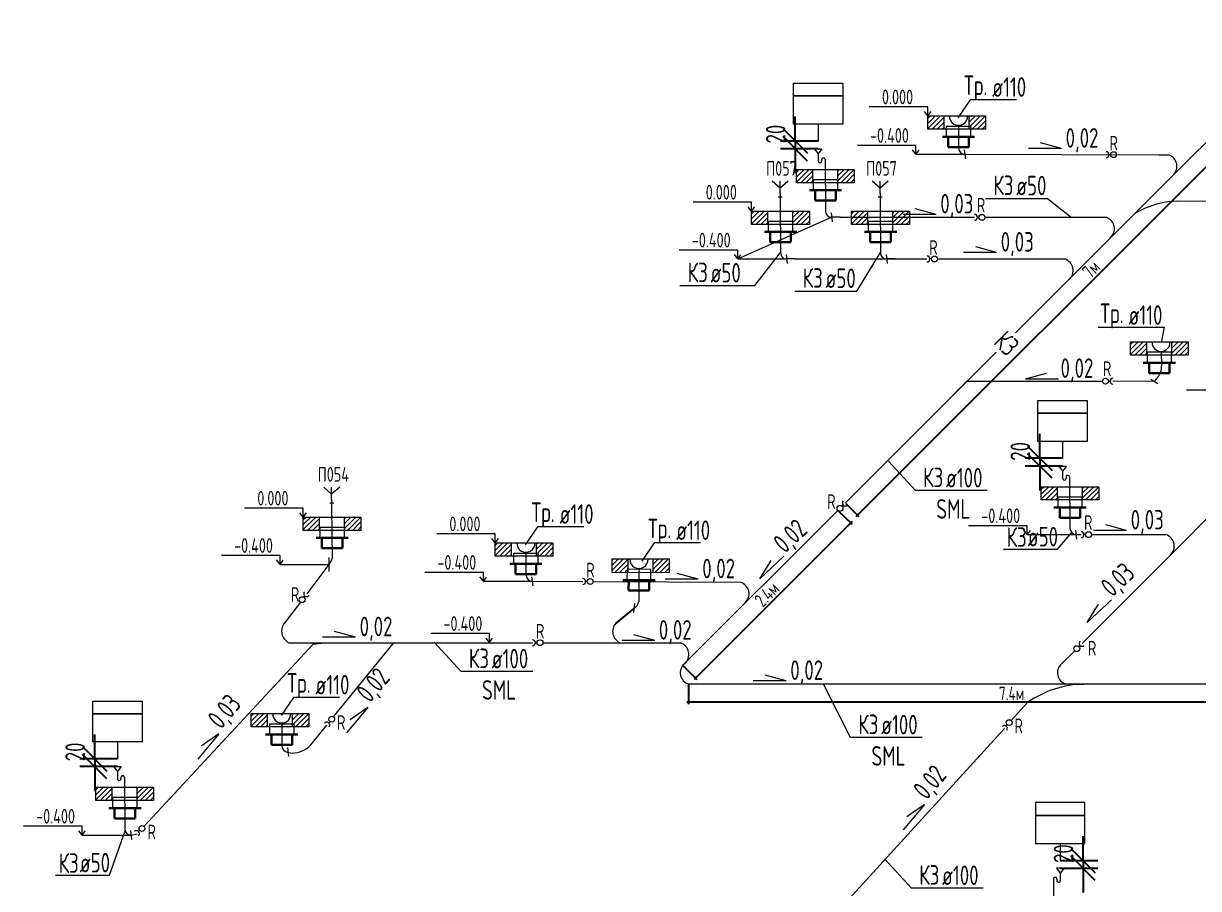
# Model space of a CAD drawing. Header units: millimetres. Extents: x -8689834 to 9419935, y -284943 to 166066.
# Drawn here: x -252235 to -240223, y -124686 to -115841 of the extents above; entities that cross this region are included whole.
import ezdxf

# ---------------------------------------------------------------- set-up
doc = ezdxf.new("R2010")
doc.units = ezdxf.units.MM
doc.header["$MEASUREMENT"] = 0
doc.layers.get('0').update_dxf_attribs({"color": 250, "lineweight": 9})
for name, color, linetype, lineweight in [('_ВК-Text К1', 7, 'Continuous', 30), ('_ВК-К1', 14, 'Continuous', 40), ('_ВК-К3', 30, 'Continuous', 40), ('_ВК-переход на SML', 3, 'Continuous', 30), ('_ВК-противопожарные муфты', 1, 'Continuous', 30), ('_Санпр', 7, 'Continuous', 30), ('_Сантехника', 7, 'Continuous', 30), ('ВК_канализация', 32, 'Continuous', 30), ('тх разм', 250, 'Continuous', 9)]:
    doc.layers.add(name, color=color, linetype=linetype, lineweight=lineweight)
for name, color, linetype in [('PDF __ВК-В1', 5, 'Continuous'), ('PDF __Сантехника', 7, 'Continuous'), ('АР_Кровля дорожки', 245, 'Continuous'), ('АР_Таблицы', 250, 'Continuous')]:
    doc.layers.add(name, color=color, linetype=linetype)
doc.layers.add('PDF __ВК-К1', color=7, linetype='Continuous', true_color=0xb80000)
doc.styles.add('ISOCPEUR', font='isocpeur.ttf', dxfattribs={"width": 0.7})
doc.styles.add('ГОСТ 2.304', font='isocpeur.ttf', dxfattribs={"width": 0.7})
doc.dimstyles.new('R_50', dxfattribs={"dimtxt": 140, "dimasz": 30, "dimexe": 20, "dimexo": 0, "dimgap": 20, "dimtad": 1, "dimdec": 0, "dimrnd": 5, "dimzin": 0, "dimdsep": 46, "dimtxsty": 'ISOCPEUR', "dimblk": 'ARCHTICK', "dimcen": 50, "dimdle": 20, "dimclrd": 256, "dimclre": 256, "dimclrt": 256, "dimadec": 0, "dimazin": 0, "dimtfac": 2, "dimtdec": 0, "dimtofl": 0, "dimtmove": 1, "dimatfit": 3, "dimfxl": 1, "dimtvp": 3, "dimtolj": 1, "dimtzin": 0, "dimarcsym": 0})
doc.dimstyles.new('СПДС', dxfattribs={"dimscale": 100, "dimtxt": 2.5, "dimasz": 2.5, "dimexe": 1.5, "dimexo": 0, "dimgap": 1, "dimtad": 1, "dimdec": 0, "dimrnd": 1, "dimtxsty": 'ГОСТ 2.304', "dimblk": 'OBLIQUE', "dimcen": 2.5, "dimdle": 1.5, "dimadec": 0, "dimazin": 2, "dimtfac": 0.75, "dimtdec": 0, "dimtmove": 1, "dimatfit": 3, "dimfxl": 1, "dimtolj": 1, "dimarcsym": 1})

# ---------------------------------------------------------------- blocks, each defined once
blk = doc.blocks.new('Протв_муфта')
at = {"layer": '_ВК-противопожарные муфты', "ltscale": 200, "transparency": 33554687}
for p, q in [((-205635, 240869), (-206106, 240869)), ((-206021, 240719), (-206021, 240869)), ((-205721, 240869), (-205721, 240719)), ((-205721, 240719), (-206021, 240719))]:
    blk.add_line(p, q, dxfattribs=at)
blk = doc.blocks.new('_Oblique')
at = {"color": 0, "linetype": 'ByBlock', "lineweight": -2}
blk.add_line((-0.5, -0.5), (0.5, 0.5), dxfattribs=at)
blk = doc.blocks.new('*D2150')
at = {"layer": 'тх разм', "color": 0, "lineweight": -2, "ltscale": 100, "transparency": 16777216}
for p, q in [((-241845, -120287), (-241845, -120037)), ((-241612, -120287), (-241995, -120287)), ((-241845, -120287), (-241845, -120366)), ((-241612, -120366), (-241995, -120366)), ((-241845, -120366), (-241845, -120616))]:
    blk.add_line(p, q, dxfattribs=at)
at = {"layer": 'тх разм', "color": 0, "lineweight": -2, "ltscale": 100, "transparency": 16777216, "xscale": 250, "yscale": 250, "zscale": 250}
for p, rotation in [((-241845, -120287), 270), ((-241845, -120366), 90)]:
    blk.add_blockref('_Oblique', p, dxfattribs=dict(at, rotation=rotation))
at = {"layer": 'тх разм', "color": 0, "lineweight": 13, "ltscale": 100, "transparency": 16777216, "insert": (-242045, -120216), "char_height": 250, "attachment_point": 5, "rotation": 90, "style": 'ГОСТ 2.304'}
blk.add_mtext('\\A1;{\\H0.8x;20}', dxfattribs=at)
blk = doc.blocks.new('*D2151')
at = {"layer": 'тх разм', "color": 0, "lineweight": -2, "ltscale": 100, "transparency": 16777216}
for p, q in [((-251507, -123360), (-251507, -123110)), ((-251274, -123360), (-251657, -123360)), ((-251274, -123439), (-251657, -123439)), ((-251507, -123360), (-251507, -123439)), ((-251507, -123439), (-251507, -123689))]:
    blk.add_line(p, q, dxfattribs=at)
at = {"layer": 'тх разм', "color": 0, "lineweight": -2, "ltscale": 100, "transparency": 16777216, "xscale": 250, "yscale": 250, "zscale": 250}
for p, rotation in [((-251507, -123360), 270), ((-251507, -123439), 90)]:
    blk.add_blockref('_Oblique', p, dxfattribs=dict(at, rotation=rotation))
at = {"layer": 'тх разм', "color": 0, "lineweight": 13, "ltscale": 100, "transparency": 16777216, "insert": (-251707, -123289), "char_height": 250, "attachment_point": 5, "rotation": 90, "style": 'ГОСТ 2.304'}
blk.add_mtext('\\A1;{\\H0.8x;20}', dxfattribs=at)
blk = doc.blocks.new('*D2152')
at = {"layer": 'тх разм', "color": 0, "lineweight": -2, "ltscale": 100, "transparency": 16777216}
for p, q in [((-244345, -117043, 0), (-244345, -116793, 0)), ((-244112, -117043, 0), (-244495, -117043, 0)), ((-244345, -117043, 0), (-244345, -117122, 0)), ((-244112, -117122, 0), (-244495, -117122, 0)), ((-244345, -117122, 0), (-244345, -117372, 0))]:
    blk.add_line(p, q, dxfattribs=at)
at = {"layer": 'тх разм', "color": 0, "lineweight": -2, "ltscale": 100, "transparency": 16777216, "xscale": 250, "yscale": 250, "zscale": 250}
for p, rotation in [((-244345, -117043, 0), 270), ((-244345, -117122, 0), 90)]:
    blk.add_blockref('_Oblique', p, dxfattribs=dict(at, rotation=rotation))
at = {"layer": 'тх разм', "color": 0, "lineweight": 13, "ltscale": 100, "transparency": 16777216, "insert": (-244545, -116972, 0), "char_height": 250, "attachment_point": 5, "rotation": 90, "style": 'ГОСТ 2.304'}
blk.add_mtext('\\A1;{\\H0.8x;20}', dxfattribs=at)
blk = doc.blocks.new('*D2153')
at = {"layer": 'тх разм', "color": 0, "lineweight": -2, "ltscale": 100, "transparency": 16777216}
for p, q in [((-241403, -124400), (-241403, -124150)), ((-241636, -124400), (-241253, -124400)), ((-241403, -124400), (-241403, -124478)), ((-241636, -124478), (-241253, -124478)), ((-241403, -124478), (-241403, -124728))]:
    blk.add_line(p, q, dxfattribs=at)
at = {"layer": 'тх разм', "color": 0, "lineweight": -2, "ltscale": 100, "transparency": 16777216, "xscale": 250, "yscale": 250, "zscale": 250}
for p, rotation in [((-241403, -124400), 270), ((-241403, -124478), 90)]:
    blk.add_blockref('_Oblique', p, dxfattribs=dict(at, rotation=rotation))
at = {"layer": 'тх разм', "color": 0, "lineweight": 13, "ltscale": 100, "transparency": 16777216, "insert": (-241603, -124329), "char_height": 250, "attachment_point": 5, "rotation": 90, "style": 'ГОСТ 2.304'}
blk.add_mtext('\\A1;{\\H0.8x;20}', dxfattribs=at)
blk = doc.blocks.new('ревизия К3')
at = {"layer": 'ВК_канализация', "color": 30, "lineweight": 13, "ltscale": 500, "true_color": 0xf26722, "elevation": 171}
blk.add_lwpolyline([(-242952, -118249), (-242969, -118249)], dxfattribs=at)
at = {"layer": 'ВК_канализация', "color": 30, "lineweight": 13, "ltscale": 500, "true_color": 0xf26722}
blk.add_circle((-242922, -118249, 171), 30, dxfattribs=at)
blk.add_arc((-242999, -118249, 171), 30, 270, 90, dxfattribs=at)
blk = doc.blocks.new('_ArchTick')
at = {"color": 0, "linetype": 'ByBlock', "const_width": 0.15}
blk.add_lwpolyline([(-0.5, -0.5), (0.5, 0.5)], dxfattribs=at)
blk = doc.blocks.new('*D2484')
at = {"lineweight": -2, "ltscale": 100, "transparency": 16777216}
for p, q in [((-238925, -115841), (-238788, -115979)), ((-243724, -120882), (-238788, -115951)), ((-243833, -120744), (-243695, -120882))]:
    blk.add_line(p, q, dxfattribs=at)
at = {"lineweight": -2, "ltscale": 100, "transparency": 16777216, "xscale": 30, "yscale": 30, "zscale": 30}
for p, rotation in [((-238802, -115965), 44.96978540129457), ((-243710, -120867), 224.9697854012946)]:
    blk.add_blockref('_ArchTick', p, dxfattribs=dict(at, rotation=rotation))
at = {"ltscale": 100, "transparency": 16777216, "insert": (-241319, -118352), "char_height": 140, "attachment_point": 5, "rotation": 44.9698, "style": 'ISOCPEUR'}
blk.add_mtext('\\A1;7м', dxfattribs=at)
blk = doc.blocks.new('*D2485')
at = {"lineweight": -2, "ltscale": 100, "transparency": 16777216}
for p, q in [((-243909, -120819), (-243765, -120962)), ((-243765, -120934), (-245378, -122547)), ((-245493, -122404), (-245350, -122547))]:
    blk.add_line(p, q, dxfattribs=at)
at = {"lineweight": -2, "ltscale": 100, "transparency": 16777216, "xscale": 30, "yscale": 30, "zscale": 30}
for p, rotation in [((-243780, -120948), 44.9999999999992), ((-245364, -122533), 224.9999999999992)]:
    blk.add_blockref('_ArchTick', p, dxfattribs=dict(at, rotation=rotation))
at = {"ltscale": 100, "transparency": 16777216, "insert": (-244635, -121677), "char_height": 140, "attachment_point": 5, "rotation": 45, "style": 'ISOCPEUR'}
blk.add_mtext('\\A1;2.4м', dxfattribs=at)
blk = doc.blocks.new('*D2486')
at = {"lineweight": -2, "ltscale": 100, "transparency": 16777216}
for p, q in [((-245435, -122595), (-245435, -122801)), ((-238833, -122595), (-238833, -122801)), ((-238813, -122781), (-245455, -122781))]:
    blk.add_line(p, q, dxfattribs=at)
at = {"lineweight": -2, "ltscale": 100, "transparency": 16777216, "xscale": 30, "yscale": 30, "zscale": 30, "rotation": 180}
blk.add_blockref('_ArchTick', (-245435, -122781), dxfattribs=at)
at = {"lineweight": -2, "ltscale": 100, "transparency": 16777216, "xscale": 30, "yscale": 30, "zscale": 30}
blk.add_blockref('_ArchTick', (-238833, -122781), dxfattribs=at)
at = {"ltscale": 100, "transparency": 16777216, "insert": (-242134, -122691), "char_height": 140, "attachment_point": 5, "style": 'ISOCPEUR'}
blk.add_mtext('\\A1;7.4м', dxfattribs=at)

msp = doc.modelspace()

# ---------------------------------------------------------------- hatches: boundary and pattern name
at = {"layer": '_ВК-К3', "lineweight": 13}
h = msp.add_hatch(dxfattribs=at)
h.set_pattern_fill('ANSI31', scale=11.388071, angle=180)
h.set_pattern_definition([(225, (-296568.115, -137152.957), (25.566948, -25.566948), [])])
h.paths.add_polyline_path([(-242989.3, -116920.6), (-242822.6, -116920.6), (-242822.6, -116785), (-242989.3, -116785)])
h.paths.add_polyline_path([(-242566.7, -116920.6), (-242399.4, -116920.6), (-242399.4, -116785), (-242566.7, -116785)])
h = msp.add_hatch(dxfattribs=at)
h.set_pattern_fill('ANSI31', scale=11.388071, angle=180)
h.set_pattern_definition([(225, (-297910.29, -137701.33), (25.566948, -25.566948), [])])
h.paths.add_polyline_path([(-244331.5, -117469), (-244164.8, -117469), (-244164.8, -117333.4), (-244331.5, -117333.4)])
h.paths.add_polyline_path([(-243908.9, -117469), (-243741.5, -117469), (-243741.5, -117333.4), (-243908.9, -117333.4)])
h = msp.add_hatch(dxfattribs=at)
h.set_pattern_fill('ANSI31', scale=11.388071, angle=180)
h.set_pattern_definition([(225, (-298369.875, -138127.473), (25.566948, -25.566948), [])])
h.paths.add_polyline_path([(-244791.1, -117895.1), (-244624.3, -117895.1), (-244624.3, -117759.5), (-244791.1, -117759.5)])
h.paths.add_polyline_path([(-244368.5, -117895.1), (-244201.1, -117895.1), (-244201.1, -117759.5), (-244368.5, -117759.5)])
h = msp.add_hatch(dxfattribs=at)
h.set_pattern_fill('ANSI31', scale=11.388071, angle=180)
h.set_pattern_definition([(225, (-297347.637, -138127.473), (25.566948, -25.566948), [])])
h.paths.add_polyline_path([(-243768.8, -117895.1), (-243602.1, -117895.1), (-243602.1, -117759.5), (-243768.8, -117759.5)])
h.paths.add_polyline_path([(-243346.2, -117895.1), (-243178.9, -117895.1), (-243178.9, -117759.5), (-243346.2, -117759.5)])
h = msp.add_hatch(dxfattribs=at)
h.set_pattern_fill('ANSI31', scale=11.388071, angle=180)
h.set_pattern_definition([(225, (-294497.44, -139465.49), (25.566948, -25.566948), [])])
h.paths.add_polyline_path([(-240918.6, -119233.1), (-240751.9, -119233.1), (-240751.9, -119097.5), (-240918.6, -119097.5)])
h.paths.add_polyline_path([(-240496, -119233.1), (-240328.7, -119233.1), (-240328.7, -119097.5), (-240496, -119097.5)])
h = msp.add_hatch(dxfattribs=at)
h.set_pattern_fill('ANSI31', scale=11.388071, angle=180)
h.set_pattern_definition([(225, (-295410.624, -140945.626), (25.566948, -25.566948), [])])
h.paths.add_polyline_path([(-241831.8, -120713.2), (-241665.1, -120713.2), (-241665.1, -120577.7), (-241831.8, -120577.7)])
h.paths.add_polyline_path([(-241409.2, -120713.2), (-241241.9, -120713.2), (-241241.9, -120577.7), (-241409.2, -120577.7)])
h = msp.add_hatch(dxfattribs=at)
h.set_pattern_fill('ANSI31', scale=11.388071, angle=180)
h.set_pattern_definition([(225, (-302953.833, -141256.09), (25.566948, -25.566948), [])])
h.paths.add_polyline_path([(-249375, -121023.7), (-249208.3, -121023.7), (-249208.3, -120888.1), (-249375, -120888.1)])
h.paths.add_polyline_path([(-248952.4, -121023.7), (-248785.1, -121023.7), (-248785.1, -120888.1), (-248952.4, -120888.1)])
h = msp.add_hatch(dxfattribs=at)
h.set_pattern_fill('ANSI31', scale=11.388071, angle=180)
h.set_pattern_definition([(225, (-300990.59, -141518.74), (25.566948, -25.566948), [])])
h.paths.add_polyline_path([(-247411.8, -121286.4), (-247245.1, -121286.4), (-247245.1, -121150.8), (-247411.8, -121150.8)])
h.paths.add_polyline_path([(-246989.2, -121286.4), (-246821.8, -121286.4), (-246821.8, -121150.8), (-246989.2, -121150.8)])
h = msp.add_hatch(dxfattribs=at)
h.set_pattern_fill('ANSI31', scale=11.388071, angle=180)
h.set_pattern_definition([(225, (-303232.34, -141680.49), (25.566948, -25.566948), [])])
h.paths.add_polyline_path([(-245630.3, -121454), (-245797, -121453.5), (-245796.6, -121317.9), (-245629.9, -121318.4)])
h.paths.add_polyline_path([(-246052.9, -121452.7), (-246220.2, -121452.3), (-246219.8, -121316.7), (-246052.5, -121317.2)])
h = msp.add_hatch(dxfattribs=at)
h.set_pattern_fill('ANSI31', scale=11.388071, angle=180)
h.set_pattern_definition([(225, (-303486.07, -143264.188), (25.566948, -25.566948), [])])
h.paths.add_polyline_path([(-249907.2, -123031.8), (-249740.5, -123031.8), (-249740.5, -122896.2), (-249907.2, -122896.2)])
h.paths.add_polyline_path([(-249484.7, -123031.8), (-249317.3, -123031.8), (-249317.3, -122896.2), (-249484.7, -122896.2)])
h = msp.add_hatch(dxfattribs=at)
h.set_pattern_fill('ANSI31', scale=11.388071, angle=180)
h.set_pattern_definition([(225, (-305072.61, -144018.384), (25.566948, -25.566948), [])])
h.paths.add_polyline_path([(-251493.8, -123786), (-251327.1, -123786), (-251327.1, -123650.4), (-251493.8, -123650.4)])
h.paths.add_polyline_path([(-251071.2, -123786), (-250903.9, -123786), (-250903.9, -123650.4), (-251071.2, -123650.4)])

# ---------------------------------------------------------------- linework, layer by layer
at = {"color": 7, "ltscale": 500}
for points, elevation in [([(-242989.3, -116785), (-242989.3, -116694.5), (-243588.2, -116694.6)], 0), ([(-242989.3, -116785), (-243024, -116739.9)], 0), ([(-242989.3, -116785), (-242957.2, -116742.4)], 0), ([(-244791.1, -117759.5), (-244791.1, -117669), (-245390, -117669.1)], 171.1), ([(-242399.8, -117629.8), (-241765.9, -117629.8), (-241524.8, -117822.7)], 171.1), ([(-244791.1, -117759.5), (-244825.8, -117714.5)], 171.1), ([(-244791.1, -117759.5), (-244759, -117716.9)], 171.1), ([(-244932.8, -118249), (-244932.8, -118158.5), (-245531.8, -118158.6)], 171.1), ([(-245524.1, -118520.6), (-244760, -118520.6), (-244496.2, -118183.9)], 171.1), ([(-244349, -118577.4), (-243715.1, -118577.4), (-243474, -118183.9)], 171.1), ([(-244932.8, -118249), (-244967.6, -118203.9)], 171.1), ([(-244932.8, -118249), (-244900.8, -118206.3)], 171.1)]:
    msp.add_lwpolyline(points, dxfattribs=dict(at, elevation=elevation))
for points in [[(-243111.3, -117178.7), (-243111.3, -117088.2), (-243710.2, -117088.3)], [(-243111.3, -117178.7), (-243146, -117133.7)], [(-243111.3, -117178.7), (-243079.2, -117136.1)], [(-241247.1, -118946.2), (-240573.8, -118946.2), (-240605.8, -119101.7)], [(-239748, -119679.7), (-239748, -119589.2), (-240346.9, -119589.3)], [(-249375, -120888.1), (-249375, -120797.7), (-249974, -120797.8)], [(-249375, -120888.1), (-249409.7, -120843.1)], [(-249375, -120888.1), (-249342.9, -120845.5)], [(-247411.8, -121150.8), (-247411.8, -121060.3), (-248010.7, -121060.4)], [(-241973.6, -121067.1), (-241973.6, -120976.6), (-242572.5, -120976.7)], [(-242217.8, -121217.4), (-241664.1, -121217.4), (-241518.1, -121046.7)], [(-241973.6, -121067.1), (-242008.3, -121022)], [(-241973.6, -121067.1), (-241941.5, -121024.5)], [(-247411.8, -121150.8), (-247446.5, -121105.7)], [(-247411.8, -121150.8), (-247379.7, -121108.1)], [(-249612.2, -121371.5), (-249612.2, -121281), (-250211.1, -121281.1)], [(-249612.2, -121371.5), (-249646.9, -121326.5)], [(-249612.2, -121371.5), (-249580.1, -121328.9)], [(-247533.8, -121544.5), (-247533.8, -121454), (-248132.7, -121454.1)], [(-247533.8, -121544.5), (-247568.5, -121499.4)], [(-247533.8, -121544.5), (-247501.7, -121501.9)], [(-247471.5, -122169.6), (-247471.5, -122079.1), (-248070.5, -122079.2)], [(-247471.5, -122169.6), (-247506.3, -122124.5)], [(-247471.5, -122169.6), (-247439.5, -122126.9)], [(-251635.6, -124139.9), (-251635.6, -124049.4), (-252234.5, -124049.5)], [(-251908.8, -124550.6), (-251355.1, -124550.6), (-251195.1, -124095.4)], [(-251635.6, -124139.9), (-251670.3, -124094.8)], [(-251635.6, -124139.9), (-251603.5, -124097.2)]]:
    msp.add_lwpolyline(points, dxfattribs=at)
at = {"color": 18, "ltscale": 100, "true_color": 0x000000}
for points in [[(-243111.3, -117178.7), (-242611.8, -117178.7)], [(-241973.6, -121067.1), (-241474.1, -121067.1)], [(-249612.2, -121371.5), (-249112.7, -121371.5)], [(-247533.8, -121544.5), (-247034.3, -121544.5)], [(-251635.6, -124139.9), (-251136.1, -124139.9)]]:
    msp.add_lwpolyline(points, dxfattribs=at)
at = {"color": 18, "ltscale": 100, "true_color": 0x000000, "elevation": 171.1}
for points in [[(-244932.8, -118249), (-243973.8, -117822.8)], [(-244932.8, -118249), (-244433.4, -118249)]]:
    msp.add_lwpolyline(points, dxfattribs=at)
at = {"color": 30, "ltscale": 500, "true_color": 0xf26722}
msp.add_lwpolyline([(-249535.2, -123292.5), (-249489.6, -123302.2)], dxfattribs=at)
for centre, radius, start, end in [((-240567, -117301.6), 123.6, 310.33122, 72.15941), ((-240420.1, -118536.9, 78.2), 878.4, 89.5301, 121.18238), ((-241206, -117940.3, 0), 123.6, 310.33122, 72.15941), ((-241628, -118366.5, 171.1), 123.6, 310.33122, 72.15941), ((-240593.8, -121185.4), 123.6, 310.33122, 72.15941), ((-244941.1, -121672.6), 123.6, 310.33122, 72.15941), ((-249463.6, -122054), 132.1, 140.94859, 243.88041), ((-246086.1, -122057.7), 125.8, 139.56946, 245.91068), ((-245556.7, -122291.8), 123.6, 310.33122, 72.15941), ((-245401.6, -122480.3), 119.4, 129.98903, 253.50013), ((-241545.8, -122479.8), 119.4, 129.98903, 254.29009), ((-241366.2, -123652), 1057.7, 91.64975, 124.63074), ((-249499.7, -123020.1), 282.3, 272.03797, 315.44244)]:
    msp.add_arc(centre, radius, start, end, dxfattribs=at)
at = {"layer": '_ВК-Text К1', "color": 7, "lineweight": 13, "ltscale": 100}
for p, q in [((-241623.5, -117119.6), (-241836.8, -117062.2)), ((-241623.5, -117119.6), (-241961, -117120)), ((-242905, -117792.6), (-243242.5, -117793.1)), ((-242905, -117792.6), (-243118.2, -117735.2)), ((-242287.3, -118182), (-242624.8, -118182.4)), ((-242287.3, -118182), (-242500.5, -118124.6)), ((-241990.9, -119473.9), (-241777.8, -119416.2)), ((-241990.9, -119473.9), (-241653.5, -119473.8)), ((-240958.6, -121023.5), (-241296.1, -121024)), ((-240958.6, -121023.5), (-241171.8, -120966.2)), ((-244707.6, -121519.1), (-244461.1, -121288.6)), ((-244707.6, -121519.1), (-244591.3, -121331.4)), ((-245338.5, -121522.3), (-245675.9, -121522.7)), ((-245338.5, -121522.3), (-245551.7, -121464.9)), ((-241360.3, -121965.8), (-241113.8, -121735.2)), ((-241360.3, -121965.8), (-241244, -121778)), ((-248840.6, -122115.3), (-249178.1, -122115.7)), ((-248840.6, -122115.3), (-249053.8, -122057.9)), ((-245782.1, -122149.9), (-246119.6, -122150.4)), ((-245782.1, -122149.9), (-245995.3, -122092.5)), ((-244438.3, -122561.9), (-244651.5, -122504.5)), ((-244438.3, -122561.9), (-244775.8, -122562.3)), ((-248714.8, -122835), (-248932.7, -123092.7)), ((-248714.8, -122835), (-248896.4, -122960.5)), ((-250236, -123104.8), (-250453.9, -123362.5)), ((-250236, -123104.8), (-250417.7, -123230.4)), ((-243024.1, -123828.2), (-243242, -124085.9)), ((-243024.1, -123828.2), (-243205.8, -123953.7))]:
    msp.add_line(p, q, dxfattribs=at)
at = {"layer": '_ВК-К3', "color": 30, "lineweight": 13, "true_color": 0xf26722}
for p, q in [((-244111.7, -116870.7, 0), (-244111.7, -117043.2, 0)), ((-244111.7, -117172.7, 0), (-244111.7, -117247.4, 0)), ((-244076.2, -117232.9, 0), (-244076.2, -117249.2, 0)), ((-244040.7, -117232.8, 0), (-244036.6, -117757.8, 0)), ((-242617.4, -117132.4), (-242606.2, -117225.1)), ((-244500.3, -117659, 171.1), (-244496.2, -118183.9, 171.1)), ((-243478.1, -117659, 171.1), (-243474, -118183.9, 171.1)), ((-243979.4, -117776.5, 0), (-243968.2, -117869.1, 0)), ((-244439, -118202.6, 171.1), (-244427.8, -118295.3, 171.1)), ((-243416.8, -118202.6, 171.1), (-243405.5, -118295.3, 171.1)), ((-240711.3, -119477.8), (-240639.9, -119523.2)), ((-241612, -120115), (-241612, -120287.5)), ((-241612, -120417), (-241612, -120491.7)), ((-241576.6, -120477.2), (-241576.6, -120493.5)), ((-241541.1, -120477.1), (-241537, -121002.1)), ((-249084.3, -120787.6), (-249080.2, -121312.5)), ((-241479.7, -121020.8), (-241468.5, -121113.4)), ((-249112.7, -121299.8), (-249112.7, -121443.3)), ((-247039.9, -121498.2), (-247028.7, -121590.8)), ((-245986.9, -121772.3), (-245998.4, -121864.9)), ((-251274, -123187.7), (-251274, -123360.2)), ((-249535.4, -123243.6), (-249524.2, -123336.3)), ((-251274, -123489.8), (-251274, -123564.5)), ((-251238.6, -123549.9), (-251238.6, -123566.2)), ((-251203, -123549.9), (-251199, -124074.8)), ((-251141.7, -124093.5), (-251130.5, -124186.2)), ((-241635.7, -124227.2), (-241635.7, -124399.7)), ((-241635.7, -124529.3), (-241635.7, -124604)), ((-241706.7, -124589.4), (-241710.7, -125114.3)), ((-241671.1, -124589.4), (-241671.1, -124605.7))]:
    msp.add_line(p, q, dxfattribs=at)
at = {"layer": '_ВК-К3', "color": 7, "lineweight": 13}
for p, q in [((-242821.9, -116920.6), (-242821.9, -116785)), ((-242567.1, -116920.1), (-242566.7, -116784.5)), ((-244164.7, -117469, 0), (-244164.7, -117333.4, 0)), ((-243909, -117469, 0), (-243909, -117333.4, 0)), ((-244624.2, -117895.1, 171.1), (-244624.2, -117759.5, 171.1)), ((-244368.6, -117895.1, 171.1), (-244368.6, -117759.5, 171.1)), ((-243602, -117895.1, 171.1), (-243602, -117759.5, 171.1)), ((-243346.3, -117895.1, 171.1), (-243346.3, -117759.5, 171.1)), ((-240751.3, -119233.1), (-240751.3, -119097.5)), ((-240496.4, -119232.6), (-240496, -119097.1)), ((-241665, -120713.2), (-241665, -120577.7)), ((-241409.6, -120712.8), (-241409.2, -120577.2)), ((-249208.2, -121023.7), (-249208.2, -120888.1)), ((-248952.5, -121023.7), (-248952.5, -120888.1)), ((-247244.4, -121286.4), (-247244.4, -121150.8)), ((-246989.6, -121285.9), (-246989.2, -121150.3)), ((-246052.5, -121452.3), (-246052.5, -121316.7)), ((-245797.7, -121453.5), (-245797.3, -121317.9)), ((-249739.9, -123031.8), (-249739.9, -122896.2)), ((-249485.1, -123031.3), (-249484.7, -122895.8)), ((-251327, -123786), (-251327, -123650.4)), ((-251071.6, -123785.5), (-251071.2, -123650))]:
    msp.add_line(p, q, dxfattribs=at)
at = {"layer": '_ВК-К3', "color": 30, "lineweight": 13, "ltscale": 100, "true_color": 0xf26722}
for p, q in [((-242676.4, -116882.1), (-242676.4, -117106)), ((-243887.3, -117822.7, 0), (-243973.8, -117822.8, 0)), ((-244346.9, -118248.8, 171.1), (-244433.4, -118249, 171.1)), ((-243324.7, -118248.8, 171.1), (-243411.1, -118249, 171.1)), ((-240605.8, -119194.7), (-240601.8, -119344.3)), ((-247098.9, -121247.9), (-247098.9, -121471.8)), ((-245943.1, -121414.6), (-245945.8, -121751.2)), ((-249594.4, -122993.4), (-249594.4, -123217.2))]:
    msp.add_line(p, q, dxfattribs=at)
at = {"layer": '_ВК-К3', "color": 7, "lineweight": 13}
for points, elevation in [([(-242399.4, -116920.6), (-242989.3, -116920.6), (-242989.3, -116785), (-242399.4, -116785)], 0), ([(-243741.5, -117469), (-244331.5, -117469), (-244331.5, -117333.4), (-243741.5, -117333.4)], 0), ([(-244201.1, -117895.1), (-244791.1, -117895.1), (-244791.1, -117759.5), (-244201.1, -117759.5)], 171.1), ([(-243178.9, -117895.1), (-243768.8, -117895.1), (-243768.8, -117759.5), (-243178.9, -117759.5)], 171.1)]:
    msp.add_lwpolyline(points, close=True, dxfattribs=dict(at, elevation=elevation))
for points in [[(-240328.7, -119233.1), (-240918.6, -119233.1), (-240918.6, -119097.5), (-240328.7, -119097.5)], [(-241241.9, -120713.2), (-241831.8, -120713.2), (-241831.8, -120577.7), (-241241.9, -120577.7)], [(-248785.1, -121023.7), (-249375, -121023.7), (-249375, -120888.1), (-248785.1, -120888.1)], [(-246821.8, -121286.4), (-247411.8, -121286.4), (-247411.8, -121150.8), (-246821.8, -121150.8)], [(-246220.2, -121452.3), (-245630.3, -121454), (-245629.9, -121318.4), (-246219.8, -121316.7)], [(-249317.3, -123031.8), (-249907.2, -123031.8), (-249907.2, -122896.2), (-249317.3, -122896.2)], [(-250903.9, -123786), (-251493.8, -123786), (-251493.8, -123650.4), (-250903.9, -123650.4)]]:
    msp.add_lwpolyline(points, close=True, dxfattribs=at)
at = {"layer": '_ВК-К3', "color": 30, "lineweight": 13, "true_color": 0xf26722}
for centre, start, end in [((-244058.5, -117232.9, 0), 0.26761, 185.94205), ((-244093.9, -117247.3, 0), 180.26761, 5.94205), ((-241558.8, -120477.2), 0.26761, 185.94205), ((-241594.2, -120491.6), 180.26761, 5.94205), ((-251256.2, -123564.4), 180.26761, 5.94205), ((-251220.8, -123549.9), 0.26761, 185.94205), ((-241688.9, -124589.4), 354.05795, 179.73239), ((-241653.5, -124603.9), 174.05795, 359.73239)]:
    msp.add_arc(centre, 17.8, start, end, dxfattribs=at)
at = {"layer": '_ВК-К3', "color": 30, "lineweight": 13, "ltscale": 100, "true_color": 0xf26722}
for centre, radius, start, end in [((-242607.5, -117111.7), 67.2, 181.68819, 266.34172), ((-243969.5, -117755.8, 0), 67.2, 181.68819, 266.34172), ((-244429.1, -118181.9, 171.1), 67.2, 181.68819, 266.34172), ((-243406.9, -118181.9, 171.1), 67.2, 181.68819, 266.34172), ((-240791.8, -119349.1), 190, 307.42176, 1.43638), ((-241469.8, -121000.1), 67.2, 181.68819, 266.34172), ((-249175.9, -121298.2), 96.8, 310.74909, 351.49817), ((-247030, -121477.5), 67.2, 181.68819, 266.34172), ((-246033.6, -121740.2), 88.5, 297.57179, 352.88525), ((-249516.8, -123217.2), 77.6, 180.00677, 260.72817), ((-251131.8, -124072.8), 67.2, 181.68819, 266.34172)]:
    msp.add_arc(centre, radius, start, end, dxfattribs=at)
at = {"layer": '_ВК-переход на SML', "lineweight": 13}
for points, elevation in [([(-242798.3, -116889.7), (-242554.6, -116889.7), (-242554.6, -117001), (-242798.3, -117001)], 0), ([(-244157.6, -117435.2), (-243914, -117435.2), (-243914, -117546.5), (-244157.6, -117546.5)], 0), ([(-244617.2, -117861.3), (-244373.6, -117861.3), (-244373.6, -117972.6), (-244617.2, -117972.6)], 171.1), ([(-243595, -117861.3), (-243351.3, -117861.3), (-243351.3, -117972.6), (-243595, -117972.6)], 171.1)]:
    msp.add_lwpolyline(points, close=True, dxfattribs=dict(at, elevation=elevation))
for points in [[(-240744.8, -119199.3), (-240501.1, -119199.3), (-240501.1, -119310.7), (-240744.8, -119310.7)], [(-241658, -120679.5), (-241414.3, -120679.5), (-241414.3, -120790.8), (-241658, -120790.8)], [(-249201.2, -120989.9), (-248957.5, -120989.9), (-248957.5, -121101.3), (-249201.2, -121101.3)], [(-247220.7, -121255.4), (-246977.1, -121255.4), (-246977.1, -121366.8), (-247220.7, -121366.8)], [(-245821.3, -121422.5), (-246064.9, -121421.8), (-246065.2, -121533.1), (-245821.6, -121533.8)], [(-249716.2, -123000.9), (-249472.6, -123000.9), (-249472.6, -123112.2), (-249716.2, -123112.2)], [(-251319.9, -123752.2), (-251076.3, -123752.2), (-251076.3, -123863.6), (-251319.9, -123863.6)]]:
    msp.add_lwpolyline(points, close=True, dxfattribs=at)
at = {"layer": '_Санпр', "lineweight": 13}
for p, q in [((-244150.7, -117121.6, 0), (-244072.7, -117121.6, 0)), ((-244150.7, -117121.6, 0), (-244111.7, -117172.7, 0)), ((-244072.7, -117121.6, 0), (-244111.7, -117172.7, 0)), ((-241651, -120365.9), (-241573, -120365.9)), ((-241651, -120365.9), (-241612, -120417)), ((-241573, -120365.9), (-241612, -120417)), ((-251313, -123438.7), (-251235, -123438.7)), ((-251313, -123438.7), (-251274, -123489.8)), ((-251235, -123438.7), (-251274, -123489.8)), ((-241674.7, -124478.1), (-241635.7, -124529.3)), ((-241596.7, -124478.1), (-241674.7, -124478.1)), ((-241596.7, -124478.1), (-241635.7, -124529.3))]:
    msp.add_line(p, q, dxfattribs=at)
at = {"layer": '_Сантехника', "lineweight": 13, "elevation": 0}
for points in [[(-244363.9, -116451.5), (-243859.4, -116451.5), (-243859.4, -116581.8), (-244363.9, -116581.8)], [(-244363.9, -116581.8), (-243859.4, -116581.8), (-243859.4, -116870.7), (-244363.9, -116870.7)]]:
    msp.add_lwpolyline(points, close=True, dxfattribs=at)
at = {"layer": '_Сантехника', "lineweight": 13}
for points in [[(-241864.2, -119695.8), (-241359.8, -119695.8), (-241359.8, -119826.1), (-241864.2, -119826.1)], [(-241864.2, -119826.1), (-241359.8, -119826.1), (-241359.8, -120115), (-241864.2, -120115)], [(-251526.2, -122768.5), (-251021.8, -122768.5), (-251021.8, -122898.8), (-251526.2, -122898.8)], [(-251526.2, -122898.8), (-251021.8, -122898.8), (-251021.8, -123187.7), (-251526.2, -123187.7)], [(-241383.5, -123808), (-241887.9, -123808), (-241887.9, -123938.3), (-241383.5, -123938.3)], [(-241383.5, -123938.3), (-241887.9, -123938.3), (-241887.9, -124227.2), (-241383.5, -124227.2)]]:
    msp.add_lwpolyline(points, close=True, dxfattribs=at)
for centre, start, end in [((-242676.4, -116789.2), 177.43263, 2.56737), ((-240605.8, -119101.7), 177.43263, 2.56737), ((-247098.9, -121155), 177.43263, 2.56737), ((-245942.8, -121321.7), 177.26564, 2.40039), ((-249594.4, -122900.4), 177.43263, 2.56737)]:
    msp.add_arc(centre, 93, start, end, dxfattribs=at)
at = {"layer": 'PDF __ВК-В1', "color": 30, "lineweight": 13, "true_color": 0xf26722, "elevation": 171.1}
for points in [[(-244500.3, -117525.6), (-244500.3, -117454.4)], [(-243478.1, -117525.6), (-243478.1, -117454.4)]]:
    msp.add_lwpolyline(points, dxfattribs=at)
at = {"layer": 'PDF __ВК-В1', "color": 30, "lineweight": 13, "true_color": 0xf26722}
msp.add_lwpolyline([(-249084.3, -120654.2), (-249084.3, -120583)], dxfattribs=at)
at = {"layer": 'PDF __ВК-К1', "color": 30, "lineweight": 13, "true_color": 0xf26722, "elevation": 171.1}
for points in [[(-244500.3, -117575.8), (-244500.3, -117659)], [(-243478.1, -117575.8), (-243478.1, -117659)], [(-244519.6, -117614.5), (-244479, -117614.5)], [(-243497.4, -117614.5), (-243456.8, -117614.5)]]:
    msp.add_lwpolyline(points, dxfattribs=at)
at = {"layer": 'PDF __ВК-К1', "color": 30, "lineweight": 13, "true_color": 0xf26722}
for points in [[(-249084.3, -120704.5), (-249084.3, -120787.6)], [(-249103.6, -120743.1), (-249063, -120743.1)]]:
    msp.add_lwpolyline(points, dxfattribs=at)
at = {"layer": 'PDF __Сантехника', "lineweight": 13, "elevation": 171.1}
for points in [[(-244500.3, -117575.8), (-244500.3, -117525.6), (-244581.5, -117454.1)], [(-244417.2, -117454.1), (-244500.3, -117525.6)], [(-243478.1, -117575.8), (-243478.1, -117525.6), (-243559.2, -117454.1)], [(-243395, -117454.1), (-243478.1, -117525.6)]]:
    msp.add_lwpolyline(points, dxfattribs=at)
at = {"layer": 'PDF __Сантехника', "lineweight": 13}
for points in [[(-249084.3, -120704.5), (-249084.3, -120654.2), (-249165.4, -120582.7)], [(-249001.2, -120582.7), (-249084.3, -120654.2)]]:
    msp.add_lwpolyline(points, dxfattribs=at)
at = {"layer": 'АР_Кровля дорожки', "color": 30, "lineweight": 13, "ltscale": 500, "true_color": 0xf26722}
msp.add_lwpolyline([(-240467.3, -117377.8), (-238932.1, -115850), (-238932.1, -115850)], dxfattribs=at)
at = {"layer": 'АР_Кровля дорожки', "color": 30, "ltscale": 500, "true_color": 0xf26722}
msp.add_lwpolyline([(-245992.6, -121818.6), (-246181.8, -121976.1), (-246181.8, -121976.1)], dxfattribs=at)
at = {"layer": 'ВК_канализация', "color": 18, "lineweight": 13, "ltscale": 500, "true_color": 0x000000, "elevation": 0}
msp.add_lwpolyline([(-242084.7, -116621), (-242556, -116621), (-242682.8, -116806.8)], dxfattribs=at)
at = {"layer": 'ВК_канализация', "color": 30, "lineweight": 13, "ltscale": 500, "true_color": 0xf26722}
for points, elevation in [([(-242611.8, -117178.7), (-240624.4, -117183.5), (-240529.1, -117184)], 0), ([(-236821.8, -117668.9), (-240436.2, -117658.5), (-240436.2, -117658.5)], -78.2), ([(-243887.3, -117822.7), (-242513.6, -117822.7)], 0), ([(-242466.9, -117822.7), (-242483.6, -117822.7)], 0), ([(-242406.9, -117822.7), (-241168.2, -117822.7)], 0), ([(-244346.9, -118248.8), (-244346.9, -118248.8), (-242998.5, -118248.8)], 171.1), ([(-242891.8, -118248.8), (-241590.1, -118248.8)], 171.1)]:
    msp.add_lwpolyline(points, dxfattribs=dict(at, elevation=elevation))
for points in [[(-240467.3, -117377.8), (-242094.7, -119005.2)], [(-242292.1, -119202.6), (-243833.2, -120743.7)], [(-241203.9, -119500), (-242594.7, -119500), (-242874.6, -119785)], [(-241143.9, -119498.8), (-241127.2, -119498.9)], [(-240676.3, -119500), (-241097.2, -119499)], [(-239122.2, -119888), (-241413.3, -122179.1)], [(-243908.7, -120819.2), (-245493.1, -122403.5)], [(-243866.3, -120776.8), (-243854.4, -120764.9)], [(-241474.1, -121067.1), (-241423.1, -121067.1)], [(-241316.4, -121067.2), (-240556.6, -121067.6)], [(-249112.7, -121371.5), (-249339.7, -121671.5)], [(-247034.3, -121544.5), (-246517.4, -121547.1)], [(-246410.7, -121547.6), (-244903.2, -121555), (-244903.2, -121555)], [(-249404.1, -121756.6), (-249515.8, -121904.2), (-249570.9, -121977)], [(-249367.9, -121708.8), (-249357.8, -121695.4)], [(-251001.2, -124049.4), (-249274.9, -122187.8), (-249165.4, -122172.5)], [(-249521.7, -122172.5), (-247030.9, -122172.5)], [(-249065.6, -122931), (-248453.1, -122176), (-248332.4, -122172.5)], [(-246924.2, -122172.5), (-245518.9, -122174.2), (-245518.9, -122174.2)], [(-241488.7, -122254.6), (-241622.5, -122388.3)], [(-241446.3, -122212.1), (-241434.5, -122200.3)], [(-244824.9, -122594.8), (-245435.5, -122594.8)], [(-238830.4, -122594.8), (-244824.9, -122594.8)], [(-241466.9, -122599.2), (-241396.6, -122594.8)], [(-242136.6, -122967.9), (-241967.2, -122781.8)], [(-249298.5, -123218.1), (-249132.8, -123013.9)], [(-244430.1, -125488.8), (-242206.8, -123048.2)], [(-251136.1, -124139.9), (-251073.8, -124127.6)]]:
    msp.add_lwpolyline(points, dxfattribs=at)
at = {"layer": 'ВК_канализация', "color": 18, "lineweight": 13, "ltscale": 500, "true_color": 0x000000}
for points in [[(-242383.1, -120616.5), (-243117.6, -120616.5), (-243392.6, -120317.1)], [(-246507.2, -120986.8), (-246978.5, -120986.8), (-247105.3, -121172.6)], [(-245315.3, -121152.7), (-245786.6, -121152.7), (-245913.4, -121338.5)], [(-247026.9, -122466.9), (-247761.5, -122466.9), (-248036.5, -122167.5)], [(-243046.1, -123141.6), (-243780.6, -123141.6), (-244055.6, -122594.8)], [(-249002.7, -122732.3), (-249474, -122732.3), (-249600.8, -122918.1)], [(-242423.3, -124682), (-243157.9, -124682), (-243432.9, -124382.6)]]:
    msp.add_lwpolyline(points, dxfattribs=at)
at = {"layer": 'ВК_канализация', "color": 30, "lineweight": 13, "ltscale": 500, "true_color": 0xf26722}
for centre in [(-242436.9, -117822.7, 0), (-241173.9, -119498.7), (-243887.5, -120798), (-249386, -121732.7), (-241467.5, -122233.3)]:
    msp.add_circle(centre, 30, dxfattribs=at)
for centre, start, end in [((-242513.6, -117822.7, 0), 270, 90), ((-241097.2, -119499), 89.76835, 269.76835), ((-243833.2, -120743.7), 135, 315), ((-249339.7, -121671.5), 142.8861, 322.8861), ((-241413.3, -122179.1), 135, 315)]:
    msp.add_arc(centre, 30, start, end, dxfattribs=at)

# ---------------------------------------------------------------- block references
at = {"color": 18, "true_color": 0x000000}
for p in [(1830.9, 1066.5, -171.1), (0, 0), (1575.4, -2818.4, -171.1), (-3518.9, -3298.3, -171.1), (-4032.4, -3923.7, -171.1)]:
    msp.add_blockref('ревизия К3', p, dxfattribs=at)
for p, rotation in [((-184826, 139466, -171.1), 50.28520583350939), ((-177900, 139431.7, -171.1), 50.28520583350939), ((-154895, 128422.2, -171.1), 43.20155464288002)]:
    msp.add_blockref('ревизия К3', p, dxfattribs=dict(at, rotation=rotation))
at = {"layer": '_ВК-К1', "lineweight": 13, "xscale": 0.7, "yscale": 0.7, "zscale": 0.7}
for p in [(-98567.1, -285609.4), (-99926.4, -286154.9, 0), (-100386, -286581, 171.1), (-99363.8, -286581, 171.1), (-96513.6, -287919.1), (-97426.8, -289399.2), (-104970, -289709.7), (-102989.6, -289975.2), (-105485, -291720.6), (-107088.8, -292472)]:
    msp.add_blockref('Протв_муфта', p, dxfattribs=at)
at = {"layer": '_ВК-К1', "lineweight": 13, "xscale": -0.7, "yscale": 0.7, "zscale": 0.7, "rotation": 359.8330147021753}
msp.add_blockref('Протв_муфта', (-390543.5, -289721.2), dxfattribs=at)

# ---------------------------------------------------------------- texts
at = {"layer": 'АР_Таблицы', "lineweight": 13, "ltscale": 100, "char_height": 150, "width": 3718.698, "attachment_point": 4, "style": 'ISOCPEUR'}
for s, insert in [('П057', (-244643.4, -117322.9, 171.1)), ('П057', (-243621.2, -117322.9, 171.1)), ('П054', (-249227.4, -120451.5))]:
    msp.add_mtext(s, dxfattribs=dict(at, insert=insert))
at = {"layer": 'ВК_канализация', "color": 18, "ltscale": 100, "true_color": 0x000000, "char_height": 200, "attachment_point": 4, "style": 'ISOCPEUR'}
for s, insert, width in [('Тр.', (-242620.1, -116500.1), 5891.51), ('\\pxi-1,l1,t1,5;ø110', (-242332.5, -116490.8), 7500), ('0,02', (-241581.1, -117034.3), 5891.51), ('К3', (-242320.3, -117495.4, 171.1), 5891.51), ('\\pxi-1,l1,t1,5;ø50', (-242087.1, -117498.5, 171.1), 7500), ('0,03', (-242862.5, -117707.3), 5891.51), ('0,03', (-242244.9, -118096.6), 5891.51), ('К3', (-245444.5, -118386.1, 171.1), 5891.51), ('\\pxi-1,l1,t1,5;ø50', (-245211.3, -118389.3, 171.1), 7500), ('К3', (-244269.4, -118442.9, 171.1), 5891.51), ('\\pxi-1,l1,t1,5;ø50', (-244036.3, -118446.1, 171.1), 7500), ('Тр.', (-241227, -118831.6), 5891.51), ('\\pxi-1,l1,t1,5;ø110', (-240939.5, -118822.3), 7500), ('0,02', (-241633.1, -119388), 5891.51), ('К3', (-243038, -120482), 5891.51), ('\\pxi-1,l1,t1,5;ø100', (-242804.9, -120485.2), 7500), ('SML', (-242903.3, -120804.8), 5891.51), ('Тр.', (-247042.5, -120865.9), 5891.51), ('\\pxi-1,l1,t1,5;ø110', (-246755, -120856.6), 7500), ('0,03', (-240916.2, -120938.2), 5891.51), ('Тр.', (-245850.6, -121031.8), 5891.51), ('\\pxi-1,l1,t1,5;ø110', (-245563.1, -121022.5), 7500), ('К3', (-242184.8, -121092.9), 5891.51), ('\\pxi-1,l1,t1,5;ø50', (-241968.8, -121088.1), 7500), ('0,02', (-245296, -121436.9), 5891.51), ('0,02', (-248798.2, -122029.9), 5891.51), ('0,02', (-245739.6, -122064.6), 5891.51), ('К3', (-247681.9, -122332.4), 5891.51), ('\\pxi-1,l1,t1,5;ø100', (-247448.7, -122335.6), 7500), ('0,02', (-244395.9, -122476.5), 5891.51), ('Тр.', (-249538, -122611.3), 5891.51), ('\\pxi-1,l1,t1,5;ø110', (-249250.5, -122602), 7500), ('SML', (-247547.2, -122655.2), 5891.51), ('К3', (-243701, -123007.2), 5891.51), ('\\pxi-1,l1,t1,5;ø100', (-243467.9, -123010.3), 7500), ('SML', (-243566.3, -123329.9), 5891.51), ('К3', (-251875.7, -124426.1), 5891.51), ('\\pxi-1,l1,t1,5;ø50', (-251659.7, -124421.3), 7500), ('К3', (-243078.3, -124547.6), 5891.51), ('\\pxi-1,l1,t1,5;ø100', (-242845.1, -124550.7), 7500)]:
    msp.add_mtext(s, dxfattribs=dict(at, insert=insert, width=width))
at = {"layer": 'ВК_канализация', "color": 18, "ltscale": 100, "true_color": 0x000000, "attachment_point": 4, "style": 'ISOCPEUR'}
for s, insert, char_height, width, rotation in [('\\pxi-1,l1,t1,5;0.000', (-243458.9, -116592.1), 150, 7500, 0.04194), ('\\pxi-1,l1,t1,5;-0.400', (-243580.9, -116985.8), 150, 7500, 0.04194), ('\\pxi-1,l1,t1,5;0.000', (-245260.7, -117566.7, 171.1), 150, 7500, 0.04194), ('\\pxi-1,l1,t1,5;-0.400', (-245402.5, -118056.1, 171.1), 150, 7500, 0.04194), ('К3', (-242256.1, -119040.4), 200, 5891.51, 315), ('\\pxi-1,l1,t1,5;0.000', (-249844.6, -120695.3), 150, 7500, 0.04194), ('\\pxi-1,l1,t1,5;-0.400', (-242443.2, -120874.2), 150, 7500, 0.04194), ('\\pxi-1,l1,t1,5;0.000', (-247881.4, -120957.9), 150, 7500, 0.04194), ('0,02', (-244504.8, -121212), 200, 5891.51, 43.05821), ('\\pxi-1,l1,t1,5;-0.400', (-250081.8, -121178.7), 150, 7500, 0.04194), ('\\pxi-1,l1,t1,5;-0.400', (-248003.4, -121351.6), 150, 7500, 0.04194), ('0,03', (-241157.5, -121658.6), 200, 5891.51, 43.05821), ('\\pxi-1,l1,t1,5;-0.400', (-247941.2, -121976.7), 150, 7500, 0.04194), ('0,02', (-248752.4, -122747.4), 200, 5891.51, 49.7066), ('0,03', (-250273.6, -123017.3), 200, 5891.51, 49.7066), ('0,02', (-243061.8, -123740.6), 200, 5891.51, 49.7066), ('\\pxi-1,l1,t1,5;-0.400', (-252105.2, -123947), 150, 7500, 0.04194)]:
    msp.add_mtext(s, dxfattribs=dict(at, insert=insert, char_height=char_height, width=width, rotation=rotation))
at = {"layer": 'ВК_канализация', "color": 7, "ltscale": 100, "char_height": 150, "width": 7500, "attachment_point": 4, "rotation": 0.04194, "style": 'ISOCPEUR'}
for insert in [(-241133.4, -117064.9), (-242489.7, -117698.8), (-242976.1, -118131.9), (-241200.9, -119370.8), (-244019.5, -120730.6), (-241393.3, -120945), (-246483.2, -121429.7), (-249501.8, -121679.8), (-246996.6, -122055.1), (-241354.1, -122229.3), (-249030.5, -122989.4), (-242104.5, -123023.7), (-250967.6, -124108.4)]:
    msp.add_mtext('\\pxi-1,l1,t1,5;R', dxfattribs=dict(at, insert=insert))

# ---------------------------------------------------------------- dimensions: what is measured, and where the dimension line sits
at = {"color": 18, "ltscale": 100, "true_color": 0x000000}
for p1, p2, distance, text, picture, middle in [((-243833.2, -120743.7), (-238925.3, -115841), -174.9, '7м', '*D2484', (-241319.3, -118352.4)), ((-243908.7, -120819.2), (-245493.1, -122403.5), 182.6, '2.4м', '*D2485', (-244635.4, -121676.8))]:
    dim = msp.add_aligned_dim(p1=p1, p2=p2, distance=distance, text=text, dimstyle='R_50', override={"dimpost": '\\X'}, dxfattribs=at)
    dim.commit()
    dim.dimension.update_dxf_attribs({"geometry": picture, "text_midpoint": middle})
dim = msp.add_linear_dim(base=(-245435.5, -122781.3), p1=(-238832.8, -122594.8), p2=(-245435.5, -122594.8), text='7.4м', dimstyle='R_50', override={"dimpost": '\\X'}, dxfattribs=at)
dim.commit()
dim.dimension.update_dxf_attribs({"geometry": '*D2486', "text_midpoint": (-242134.2, -122691.3)})
at = {"layer": 'тх разм', "color": 7, "lineweight": 13, "ltscale": 100}
for base, p1, p2, picture, middle in [((-244344.7, -117121.6, 0), (-244111.7, -117043.2, 0), (-244111.7, -117121.6, 0), '*D2152', (-244344.7, -116972, 0)), ((-241845, -120365.9), (-241612, -120287.5), (-241612, -120365.9), '*D2150', (-241845, -120216.3)), ((-251507, -123438.7), (-251274, -123360.2), (-251274, -123438.7), '*D2151', (-251507, -123289)), ((-241402.7, -124478.1), (-241635.7, -124399.7), (-241635.7, -124478.1), '*D2153', (-241402.7, -124328.5))]:
    dim = msp.add_linear_dim(base=base, p1=p1, p2=p2, angle=90, text='{\\H0.8x;20}', dimstyle='СПДС', override={"dimtfill": 0}, dxfattribs=at)
    dim.commit()
    dim.dimension.update_dxf_attribs({"geometry": picture, "text_midpoint": middle, "dimtype": 160})

doc.saveas('drawing.dxf')
